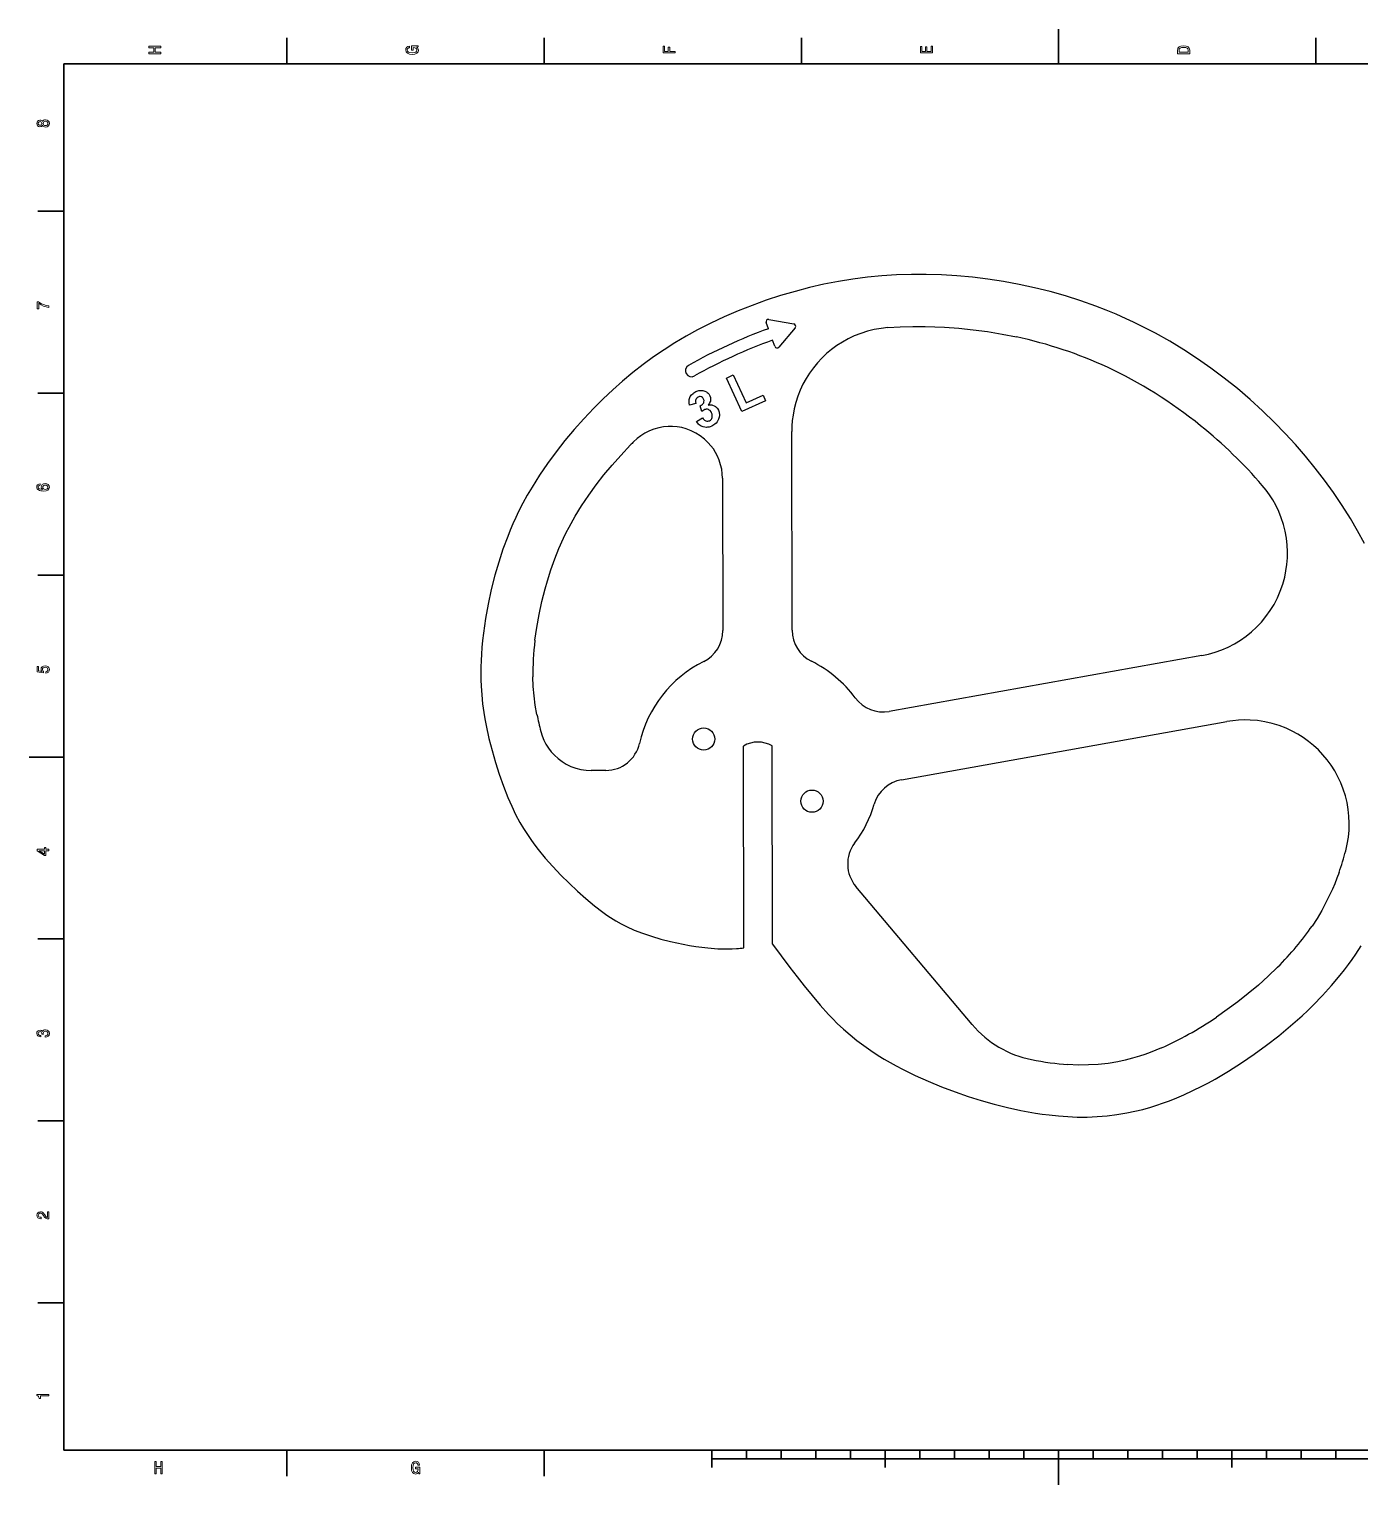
# Model space of a CAD drawing. Extents: x 0 to 594, y 0 to 420.
# Drawn here: x 0 to 383.9, y 0 to 420 of the extents above; entities that cross this region are included whole.
import ezdxf

# ---------------------------------------------------------------- set-up
doc = ezdxf.new("R2010")
doc.units = 0

msp = doc.modelspace()

# ---------------------------------------------------------------- linework, layer by layer
at = {"color": 7, "lineweight": 35, "ltscale": 0.1875}
for p, q in [((74.400002, 409.963135), (74.400002, 417.463135)), ((148.600006, 409.963135), (148.600006, 417.463135)), ((222.800003, 409.963135), (222.800003, 417.463135)), ((371.200012, 409.963135), (371.200012, 417.463135)), ((10, 367.463135), (2.5, 367.463135)), ((10, 314.963135), (2.5, 314.963135)), ((10, 262.463135), (2.5, 262.463135)), ((10, 157.46312), (2.5, 157.46312)), ((10, 104.96312), (2.5, 104.96312)), ((10, 52.46312), (2.5, 52.46312)), ((74.400002, 9.96312), (74.400002, 2.46312)), ((148.600006, 9.96312), (148.600006, 2.46312))]:
    msp.add_line(p, q, dxfattribs=at)
at = {"color": 7, "lineweight": 35, "ltscale": 0.25}
for p, q in [((297, 409.963135), (297, 419.963135)), ((10, 209.96312), (0, 209.96312)), ((297, 9.96312), (297, -0.03688))]:
    msp.add_line(p, q, dxfattribs=at)
at = {"color": 7, "lineweight": 35}
for p, q in [((584, 409.963135), (10, 409.963135)), ((10, 409.963135), (10, 9.96312)), ((10, 9.96312), (584, 9.96312)), ((197, 7.46312), (397, 7.46312))]:
    msp.add_line(p, q, dxfattribs=at)
at = {"ltscale": 0.181865}
for p, q in [((213.429352, 336.220154), (220.589737, 334.936066)), ((221.001083, 333.795532), (216.308838, 328.236511))]:
    msp.add_line(p, q, dxfattribs=at)
at = {"ltscale": 0.047182}
msp.add_line((213.287628, 333.518311), (212.647308, 335.29364), dxfattribs=at)
at = {"ltscale": 0.047183}
msp.add_line((215.115433, 328.450531), (214.475113, 330.225891), dxfattribs=at)
at = {"ltscale": 0.054199}
msp.add_line((201.185257, 319.278656), (203.156036, 320.182068), dxfattribs=at)
at = {"ltscale": 0.266236}
msp.add_line((205.622894, 309.59787), (201.185257, 319.278656), dxfattribs=at)
at = {"ltscale": 0.221009}
msp.add_line((203.156036, 320.182068), (206.839828, 312.145813), dxfattribs=at)
at = {"ltscale": 0.048104}
msp.add_line((192.393234, 311.953064), (190.534515, 311.455566), dxfattribs=at)
at = {"ltscale": 0.042313}
msp.add_line((194.104507, 309.643616), (193.612, 311.262909), dxfattribs=at)
at = {"ltscale": 0.188965}
msp.add_line((212.493988, 312.747559), (205.622894, 309.59787), dxfattribs=at)
at = {"ltscale": 0.134766}
msp.add_line((206.839828, 312.145813), (211.740143, 314.39209), dxfattribs=at)
at = {"ltscale": 0.045227}
msp.add_line((211.740143, 314.39209), (212.493988, 312.747559), dxfattribs=at)
at = {"ltscale": 0.05017}
msp.add_line((192.531097, 306.730835), (194.241379, 307.780701), dxfattribs=at)
at = {"ltscale": 0.023931}
msp.add_line((194.899292, 310.177124), (194.104507, 309.643616), dxfattribs=at)
for p, q in [((220.146103, 246.511627), (220.021942, 303.868591)), ((200.051132, 290.362244), (200.146149, 246.468338)), ((338.312927, 239.206833), (248.159225, 223.108994)), ((251.67482, 203.420395), (345.592285, 220.190292)), ((206.194412, 154.892517), (206.068344, 213.1259)), ((214.492081, 155.976318), (214.368332, 213.14386)), ((272.110138, 132.76033), (238.508286, 172.629852))]:
    msp.add_line(p, q)
at = {"ltscale": 0.104071}
msp.add_line((166.358673, 206.083801), (162.195847, 206.074799), dxfattribs=at)
at = {"color": 7, "lineweight": 35, "ltscale": 0.125}
for p, q in [((197, 9.96312), (197, 4.96312)), ((247, 9.96312), (247, 4.96312)), ((347, 9.96312), (347, 4.96312))]:
    msp.add_line(p, q, dxfattribs=at)
at = {"color": 7, "lineweight": 35, "ltscale": 0.0625}
for p, q in [((207, 9.96312), (207, 7.46312)), ((217, 9.96312), (217, 7.46312)), ((227, 9.96312), (227, 7.46312)), ((237, 9.96312), (237, 7.46312)), ((257, 9.96312), (257, 7.46312)), ((267, 9.96312), (267, 7.46312)), ((277, 9.96312), (277, 7.46312)), ((287, 9.96312), (287, 7.46312)), ((307, 9.96312), (307, 7.46312)), ((317, 9.96312), (317, 7.46312)), ((327, 9.96312), (327, 7.46312)), ((337, 9.96312), (337, 7.46312)), ((357, 9.96312), (357, 7.46312)), ((367, 9.96312), (367, 7.46312)), ((377, 9.96312), (377, 7.46312))]:
    msp.add_line(p, q, dxfattribs=at)
at = {"color": 7, "lineweight": 13}
for points in [[(38.033573, 412.837799), (38.033573, 413.275391), (36.389481, 413.275391), (36.389481, 414.583466), (38.033573, 414.583466), (38.033573, 415.016357), (34.533573, 415.016357), (34.533573, 414.583466), (35.960808, 414.583466), (35.960808, 413.275391), (34.533573, 413.275391), (34.533573, 412.837799)], [(111.764557, 414.790497), (112.233574, 414.870483), (112.233574, 415.105774), (110.342361, 415.105774), (110.342361, 413.915314), (110.771034, 413.915314), (110.771034, 414.649353), (110.8013, 414.649353), (111.265274, 414.592865), (111.608215, 414.442322), (111.825073, 414.211761), (111.895676, 413.924713), (111.804901, 413.604767), (111.532562, 413.355377), (111.083717, 413.195404), (110.468445, 413.138947), (109.858215, 413.190704), (109.409363, 413.350677), (109.137032, 413.604767), (109.041214, 413.948242), (109.091644, 414.183502), (109.232857, 414.376434), (109.469887, 414.517609), (109.787605, 414.597595), (109.787605, 415.063416), (109.303459, 414.941071), (108.940346, 414.71051), (108.718445, 414.385834), (108.637749, 413.976471), (108.763832, 413.440063), (109.131989, 413.0354), (109.71196, 412.776611), (110.483574, 412.687225), (111.260231, 412.776611), (111.840202, 413.0354), (112.208359, 413.416534), (112.329391, 413.896484), (112.289047, 414.164703), (112.188187, 414.404663), (112.011673, 414.611694)], [(186.433578, 413.107635), (186.433578, 413.512878), (184.824783, 413.512878), (184.824783, 414.785217), (184.406204, 414.785217), (184.406204, 413.512878), (183.357208, 413.512878), (183.357208, 415.077148), (182.933578, 415.077148), (182.933578, 413.107635)], [(260.633545, 413.085846), (260.633545, 415.003082), (260.2099, 415.003082), (260.2099, 413.486725), (259.02475, 413.486725), (259.02475, 414.837494), (258.606171, 414.837494), (258.606171, 413.486725), (257.55719, 413.486725), (257.55719, 414.968231), (257.133545, 414.968231), (257.133545, 413.085846)], [(331.333557, 413.924713), (331.333557, 412.837799), (334.833557, 412.837799), (334.833557, 413.924713), (334.722595, 414.437592), (334.384705, 414.818726), (333.834991, 415.054016), (333.083557, 415.138702), (332.316986, 415.063416), (332.014404, 414.969299), (331.772308, 414.837555), (331.444519, 414.456421), (331.363831, 414.207031)], [(331.752136, 413.891785), (331.827789, 414.24939), (332.059784, 414.49408), (332.473328, 414.639923), (333.083557, 414.686981), (333.673615, 414.635223), (334.087158, 414.489349), (334.33429, 414.23999), (334.414978, 413.891785), (334.414978, 413.275391), (331.752136, 413.275391)], [(3.847407, 392.210571), (3.988618, 391.988342), (4.185303, 391.835846), (4.432422, 391.73999), (4.729972, 391.709473), (5.178819, 391.779205), (5.526802, 391.979645), (5.748704, 392.306458), (5.834439, 392.750885), (5.748704, 393.190979), (5.526802, 393.517792), (5.178819, 393.718231), (4.729972, 393.792297), (4.432422, 393.757446), (4.185303, 393.665924), (3.988618, 393.509064), (3.847407, 393.291199), (3.72637, 393.465485), (3.559943, 393.587494), (3.358214, 393.661591), (3.111096, 393.687714), (2.753027, 393.618011), (2.465563, 393.434998), (2.278963, 393.138702), (2.208358, 392.750885), (2.278963, 392.358734), (2.465563, 392.062439), (2.753027, 391.875061), (3.111096, 391.809692), (3.358214, 391.831482), (3.559943, 391.905579)], [(3.151442, 392.223663), (2.92954, 392.258514), (2.75807, 392.363098), (2.652162, 392.528656), (2.611816, 392.750885), (2.652162, 392.96875), (2.75807, 393.134338), (2.92954, 393.238922), (3.151442, 393.278137), (3.378387, 393.238922), (3.5549, 393.134338), (3.670894, 392.96875), (3.706197, 392.750885), (3.665851, 392.528656), (3.5549, 392.363098), (3.378387, 392.258514)], [(4.719885, 392.127777), (4.452594, 392.167023), (4.250865, 392.293365), (4.119741, 392.489441), (4.074352, 392.750885), (4.119741, 393.007965), (4.250865, 393.204071), (4.452594, 393.330414), (4.719885, 393.373993), (5.007349, 393.330414), (5.224208, 393.204071), (5.365419, 393.007965), (5.410808, 392.750885), (5.365419, 392.489441), (5.224208, 392.293365), (5.007349, 392.167023)], [(5.733574, 339.645233), (5.733574, 340.085327), (4.901442, 340.229095), (4.124784, 340.481842), (3.403603, 340.839142), (2.727811, 341.305359), (2.309223, 341.305359), (2.309223, 339.231262), (2.768157, 339.231262), (2.768157, 340.887054), (3.448992, 340.407745), (4.160087, 340.046112), (4.916572, 339.793365)], [(3.176658, 288.796661), (2.768157, 288.713867), (2.465563, 288.522156), (2.27392, 288.22583), (2.208358, 287.842407), (2.243661, 287.585327), (2.339482, 287.363098), (2.495822, 287.167023), (2.717724, 287.001434), (2.995102, 286.870697), (3.332998, 286.774841), (3.731413, 286.713837), (4.18026, 286.696411), (4.896399, 286.766144), (5.415851, 286.979645), (5.728531, 287.323883), (5.834439, 287.794464), (5.743661, 288.217133), (5.506629, 288.539581), (5.13343, 288.748718), (4.659367, 288.822815), (4.18026, 288.748718), (3.812104, 288.548279), (3.580116, 288.238922), (3.499424, 287.855469), (3.600289, 287.441528), (3.887753, 287.132141), (3.332998, 287.19751), (2.934583, 287.336945), (2.697551, 287.550446), (2.61686, 287.846741), (2.657206, 288.064636), (2.763113, 288.230194), (2.939626, 288.339142), (3.176658, 288.395782)], [(4.66441, 288.400146), (4.982133, 288.352203), (5.224208, 288.230194), (5.385592, 288.034119), (5.436024, 287.7901), (5.385592, 287.53302), (5.229251, 287.336945), (4.987177, 287.210571), (4.669453, 287.171356), (4.356773, 287.214935), (4.119741, 287.336945), (3.968445, 287.537384), (3.912969, 287.807526), (3.968445, 288.042847), (4.114698, 288.230194), (4.35173, 288.352203)], [(4.82075, 234.170288), (5.234295, 234.266144), (5.557061, 234.47966), (5.75879, 234.793381), (5.834439, 235.19426), (5.743661, 235.634354), (5.496542, 235.978592), (5.103171, 236.196457), (4.598848, 236.279236), (4.129828, 236.20517), (3.761672, 235.996017), (3.524641, 235.66922), (3.438906, 235.246552), (3.499424, 234.919754), (3.665851, 234.667023), (2.722767, 234.789032), (2.722767, 236.113663), (2.309223, 236.113663), (2.309223, 234.497086), (4.165131, 234.257431), (4.165131, 234.606018), (3.928099, 234.858749), (3.842364, 235.181198), (3.89784, 235.460068), (4.059223, 235.673569), (4.306341, 235.808655), (4.624064, 235.856583), (4.941788, 235.808655), (5.188906, 235.66922), (5.345246, 235.455704), (5.400722, 235.181198), (5.365419, 234.950256), (5.249424, 234.771606), (5.067868, 234.640884), (4.82075, 234.575516)], [(5.733574, 182.938217), (5.733574, 183.361694), (4.866139, 183.361694), (4.866139, 183.82753), (4.462681, 183.82753), (4.462681, 183.361694), (2.309223, 183.361694), (2.309223, 182.933517), (4.422335, 181.503098), (4.866139, 181.503098), (4.866139, 182.938217)], [(4.462681, 181.898346), (2.894237, 182.938217), (4.462681, 182.938217)], [(4.634151, 129.152863), (4.669453, 129.152863), (5.153603, 129.22258), (5.516716, 129.427368), (5.748704, 129.749817), (5.834439, 130.176834), (5.748704, 130.630005), (5.526802, 130.969864), (5.173776, 131.187744), (4.719885, 131.266174), (4.422335, 131.231308), (4.18026, 131.135452), (3.993661, 130.978592), (3.857494, 130.76944), (3.585159, 131.052658), (3.151442, 131.152878), (2.75807, 131.087524), (2.46052, 130.900146), (2.27392, 130.595139), (2.208358, 130.176834), (2.28905, 129.784668), (2.510952, 129.484009), (2.863978, 129.287933), (3.332998, 129.22258), (3.368301, 129.22258), (3.368301, 129.610382), (3.045534, 129.645233), (2.813545, 129.75853), (2.672335, 129.941544), (2.621903, 130.198624), (2.662249, 130.425201), (2.768157, 130.590775), (2.939626, 130.690994), (3.171615, 130.730209), (3.418733, 130.690994), (3.585159, 130.586426), (3.686024, 130.403412), (3.716283, 130.155045), (3.71124, 129.985107), (4.109655, 129.985107), (4.099568, 130.198624), (4.144958, 130.473129), (4.265995, 130.677933), (4.462681, 130.799927), (4.719885, 130.843506), (5.012393, 130.795578), (5.229251, 130.66922), (5.365419, 130.468781), (5.410808, 130.202972), (5.360375, 129.928467), (5.209079, 129.728027), (4.967004, 129.601669), (4.634151, 129.553726)], [(5.733574, 76.687706), (5.733574, 78.766159), (5.299857, 78.766159), (5.299857, 77.123444), (5.062825, 77.214943), (4.866139, 77.371811), (4.50807, 77.855476), (4.356773, 78.112564), (4.139915, 78.400146), (3.887753, 78.604942), (3.590203, 78.722588), (3.252306, 78.766159), (2.828675, 78.692085), (2.495822, 78.487289), (2.284007, 78.173561), (2.208358, 77.768333), (2.294093, 77.350021), (2.531125, 77.031937), (2.909367, 76.827141), (3.408646, 76.757423), (3.479252, 76.757423), (3.479252, 77.153946), (3.438906, 77.153946), (3.095966, 77.193161), (2.843805, 77.310806), (2.682422, 77.498177), (2.626946, 77.746544), (2.677378, 77.999268), (2.803459, 78.186638), (3.000145, 78.30864), (3.247263, 78.352211), (3.479252, 78.321716), (3.675937, 78.238922), (3.847407, 78.099487), (3.998704, 77.907768), (4.160087, 77.650681), (4.472767, 77.223663), (4.805621, 76.923004), (5.209079, 76.744354), (5.718445, 76.687706)], [(5.733574, 25.649498), (5.733574, 26.086863), (2.208358, 26.086863), (2.208358, 25.76004), (2.515995, 25.673529), (2.722767, 25.500505), (2.843805, 25.236166), (2.884151, 24.870893), (3.24222, 24.870893), (3.24222, 25.649498)], [(36.224667, 3.179545), (36.662262, 3.179545), (36.662262, 4.823637), (37.970345, 4.823637), (37.970345, 3.179545), (38.403233, 3.179545), (38.403233, 6.679545), (37.970345, 6.679545), (37.970345, 5.252312), (36.662262, 5.252312), (36.662262, 6.679545), (36.224667, 6.679545)], [(112.37738, 3.648565), (112.457367, 3.179545), (112.692635, 3.179545), (112.692635, 5.070755), (111.50219, 5.070755), (111.50219, 4.642081), (112.236221, 4.642081), (112.236221, 4.611822), (112.179756, 4.147845), (112.029182, 3.804905), (111.798622, 3.588047), (111.511597, 3.517442), (111.191635, 3.60822), (110.942253, 3.880554), (110.782272, 4.329401), (110.725807, 4.944675), (110.777565, 5.554905), (110.937546, 6.003753), (111.191635, 6.276087), (111.535126, 6.371908), (111.770393, 6.321476), (111.96331, 6.180265), (112.104469, 5.943234), (112.184464, 5.625511), (112.650291, 5.625511), (112.527946, 6.10966), (112.297386, 6.472773), (111.972717, 6.694675), (111.563354, 6.775367), (111.026947, 6.649286), (110.622292, 6.28113), (110.363495, 5.701159), (110.274094, 4.929545), (110.363495, 4.152888), (110.622292, 3.572917), (111.003426, 3.204761), (111.483368, 3.083724), (111.751572, 3.12407), (111.991539, 3.224934), (112.198578, 3.401447)]]:
    msp.add_lwpolyline(points, close=True, dxfattribs=at)
for points in [[(385.256287, 271.55368), (383.274384, 275.208038), (381.181488, 278.791779), (378.821777, 282.552582), (376.34729, 286.229614), (373.763245, 289.822144), (371.073853, 293.329559), (368.282593, 296.751526), (365.392487, 300.087555), (362.405945, 303.337158), (359.325256, 306.499512), (355.854675, 309.853088), (352.276245, 313.099731), (348.592438, 316.236694), (344.805908, 319.260193), (340.919281, 322.165619), (337.060913, 324.862762), (333.113403, 327.438904), (329.079895, 329.888153), (324.964111, 332.20459), (322.870178, 333.314575), (320.757263, 334.389038), (318.639313, 335.420898), (316.503967, 336.416443), (313.622009, 337.690216), (310.712219, 338.896912), (307.776642, 340.035645), (303.411316, 341.58786), (299.002411, 342.991028), (294.558228, 344.24585), (290.087585, 345.353729), (285.599396, 346.316711), (281.102325, 347.137085), (276.604218, 347.817139), (272.130676, 348.356995), (267.668884, 348.761108), (263.224091, 349.029846), (258.799896, 349.16272), (254.529022, 349.160278), (250.281006, 349.026428), (246.055145, 348.759216), (241.84903, 348.357086), (237.659531, 347.818878), (233.483978, 347.144226), (229.321274, 346.333801), (225.173004, 345.389435), (220.984222, 344.297791), (216.818878, 343.074615), (212.683945, 341.723328), (208.589188, 340.247528), (204.546127, 338.650696), (200.56694, 336.935974), (196.663345, 335.105652), (192.845566, 333.161102), (189.549393, 331.347626), (186.333038, 329.446381), (183.199646, 327.457855), (180.149841, 325.382385), (177.183136, 323.221161), (174.161804, 320.866577), (171.227966, 318.423798), (168.377411, 315.89624), (165.605927, 313.287598), (162.910568, 310.601929), (160.040634, 307.57254), (157.263092, 304.460205), (154.584351, 301.270203), (152.014267, 298.007813), (149.56456, 294.677612), (147.247284, 291.282288), (146.148773, 289.571472), (145.087097, 287.844971), (143.730698, 285.518311), (142.443329, 283.162598), (141.225983, 280.776978), (140.386627, 279.026733), (139.584335, 277.26059), (138.806915, 275.450226), (138.066742, 273.623352), (136.705078, 269.949188), (135.47998, 266.211975), (134.384644, 262.417236), (133.342926, 258.271484), (132.443604, 254.086914), (131.689514, 249.887405), (131.088425, 245.701004), (130.848663, 243.62149), (130.651535, 241.555344), (130.50853, 239.656204), (130.40506, 237.773865), (130.342453, 235.910065), (130.321899, 234.065475), (130.344284, 232.240128), (130.410126, 230.433792), (130.581573, 227.861755), (130.841721, 225.324112), (131.186859, 222.812729), (131.498459, 220.940521), (131.852509, 219.073502), (132.677185, 215.342346), (133.56543, 211.879257), (134.560425, 208.415237), (135.655701, 204.969589), (136.850769, 201.571396), (138.151794, 198.251846), (139.219086, 195.798691), (140.362411, 193.415848), (141.591293, 191.105423), (142.640656, 189.30986), (143.753571, 187.556091), (144.932663, 185.838669), (145.86116, 184.570679), (146.827209, 183.3172), (148.906799, 180.800018), (151.120178, 178.324478), (153.418488, 175.914627), (155.791397, 173.559494), (158.205887, 171.282455), (160.63121, 169.113953), (163.087494, 167.052246), (165.516998, 165.17395), (166.638199, 164.371307), (167.758179, 163.614868), (169.257797, 162.677048), (170.777649, 161.815552), (172.332108, 161.023132), (174.581161, 160.017029), (176.940872, 159.106659), (179.557831, 158.229721), (182.281067, 157.432175), (185.076538, 156.714966), (188.694153, 155.9263), (190.519089, 155.588501), (192.327057, 155.295944), (194.066299, 155.056732), (195.773102, 154.865341), (198.720673, 154.646927), (200.159668, 154.597961), (201.553375, 154.591339), (202.853333, 154.625366), (204.106354, 154.69957)], [(247.787094, 333.850159), (245.788498, 333.632568), (243.808929, 333.281097), (241.857056, 332.798309), (239.94162, 332.186829), (238.07132, 331.449219), (236.254807, 330.588074), (234.616028, 329.675659), (233.036148, 328.660492), (231.52182, 327.547668), (230.080368, 326.343597), (228.718018, 325.053925), (227.439362, 323.682922), (226.251221, 322.237244), (225.157486, 320.721069), (224.160248, 319.137634), (223.262039, 317.492126), (222.467484, 315.793793), (221.779068, 314.047607), (221.200363, 312.261078), (220.735107, 310.442871), (220.385818, 308.600769), (220.181442, 307.030518), (220.06012, 305.45163), (220.021942, 303.868591)], [(247.787094, 333.850159), (251.348389, 334.061401), (254.932449, 334.166016), (258.541046, 334.165405), (261.328369, 334.094788), (264.131592, 333.963989), (268.248505, 333.66449), (272.384949, 333.235504), (276.532654, 332.675903), (280.683716, 331.984192), (284.830261, 331.158722)], [(191.059097, 314.415283), (191.534378, 314.87204), (191.79509, 315.063446), (192.375015, 315.385101)], [(192.375015, 315.385101), (192.924347, 315.580139), (193.202774, 315.658752), (193.625565, 315.729248), (194.006439, 315.726013), (194.386627, 315.668671), (194.988342, 315.519501)], [(194.988342, 315.519501), (195.428131, 315.293457), (195.635666, 315.163757), (195.886917, 314.957611), (196.098831, 314.709991), (196.418823, 314.20929)], [(190.534515, 311.455566), (190.414841, 312.120605), (190.39212, 312.449371), (190.428589, 313.119141)], [(190.428589, 313.119141), (190.596939, 313.677979), (190.722412, 313.934448), (191.059097, 314.415283)], [(192.360428, 313.11438), (192.294647, 312.804474), (192.285828, 312.418121), (192.393234, 311.953064)], [(193.026764, 313.822662), (192.691956, 313.603516), (192.452576, 313.294678), (192.360428, 313.11438)], [(193.940048, 313.88681), (193.56929, 313.950562), (193.387772, 313.936707), (193.026764, 313.822662)], [(193.612, 311.262909), (193.935944, 311.423981), (194.296356, 311.689209), (194.413544, 311.824982), (194.619415, 312.123535)], [(194.59314, 313.235443), (194.393341, 313.560425), (194.264343, 313.690765), (193.940048, 313.88681)], [(194.619415, 312.123535), (194.703918, 312.420349), (194.721893, 312.793915), (194.669403, 313.014343), (194.59314, 313.235443)], [(196.418823, 314.20929), (196.551163, 313.658661), (196.595322, 313.38205), (196.605453, 312.9711), (196.546204, 312.649902), (196.431915, 312.340057), (196.289871, 312.059174), (195.953995, 311.514648)], [(195.953995, 311.514648), (196.404968, 311.571777), (196.968124, 311.549774), (197.203644, 311.490723), (197.664886, 311.324005)], [(197.664886, 311.324005), (198.045822, 311.073547), (198.223618, 310.93399), (198.466522, 310.681396), (198.610489, 310.478638), (198.860367, 310.04306)], [(194.457199, 305.200684), (193.905624, 305.438538), (193.642456, 305.577515), (193.339752, 305.784424), (193.072372, 306.035767), (192.881927, 306.257263), (192.531097, 306.730835)], [(194.241379, 307.780701), (194.441635, 307.498901), (194.886444, 307.098877), (195.192703, 306.93573)], [(196.013992, 310.188568), (195.716934, 310.273621), (195.342819, 310.297211), (195.121399, 310.249054), (194.899292, 310.177124)], [(195.192703, 306.93573), (195.485367, 306.870972), (195.850647, 306.865387), (196.065109, 306.917511), (196.279373, 306.990723)], [(196.906235, 309.243988), (196.734467, 309.554382), (196.456573, 309.893646), (196.244507, 310.050018), (196.013992, 310.188568)], [(196.279373, 306.990723), (196.555328, 307.163269), (196.836487, 307.441132), (196.953781, 307.649811), (197.053345, 307.877258)], [(197.053345, 307.877258), (197.109665, 308.249634), (197.086914, 308.70694), (197.036652, 308.892395), (196.906235, 309.243988)], [(198.925705, 307.422241), (198.637161, 306.884735), (198.476471, 306.627869), (198.197693, 306.275238), (197.838196, 305.958435), (197.568268, 305.773804), (197.003815, 305.445496)], [(198.860367, 310.04306), (199.041428, 309.489807), (199.112366, 309.209717), (199.169769, 308.785461), (199.166458, 308.531006), (199.087067, 308.02121), (198.925705, 307.422241)], [(200.051132, 290.362244), (199.988541, 291.68869), (199.808197, 293.004456), (199.512695, 294.299561), (199.104874, 295.563965), (198.587982, 296.787781), (198.042816, 297.828888), (197.417526, 298.824402), (196.715134, 299.766785), (195.939697, 300.6492), (194.836212, 301.695801), (193.632721, 302.626709), (192.34256, 303.433563), (190.979004, 304.108002), (189.555344, 304.641479), (188.281738, 304.983398), (186.979462, 305.209045), (185.660095, 305.317444), (184.337296, 305.309875), (183.022842, 305.188232), (181.632065, 304.932892), (180.267838, 304.548553), (178.946518, 304.037048), (177.68396, 303.4021), (176.517502, 302.669495), (175.422913, 301.832886), (174.408844, 300.900513)], [(197.003815, 305.445496), (196.449539, 305.243774), (196.168228, 305.161377), (195.739838, 305.083771), (195.469055, 305.072601), (194.92186, 305.120972), (194.457199, 305.200684)], [(161.439346, 285.488525), (163.587341, 288.444489), (165.851608, 291.350037), (168.219757, 294.198242), (170.681366, 296.9823), (173.520355, 299.996887)], [(338.312927, 239.206833), (340.281342, 239.627838), (342.216919, 240.180695), (344.111389, 240.861908), (345.956482, 241.667831), (347.743958, 242.594681), (349.465729, 243.638351), (351.102051, 244.785461), (352.658936, 246.039627), (354.127441, 247.395828), (355.499634, 248.847961), (356.839417, 250.478394), (358.061951, 252.199112), (359.162262, 254.0009), (360.135315, 255.874542), (360.976074, 257.810791), (361.679443, 259.800354), (362.240356, 261.834015), (362.613708, 263.66217), (362.870117, 265.513855), (363.009399, 267.380127), (363.03241, 269.250092), (362.94043, 271.114838), (362.714539, 273.108337), (362.357361, 275.085754), (361.869537, 277.037567), (361.25238, 278.951965), (360.507874, 280.817505), (359.639099, 282.625183), (358.798645, 284.124695), (357.873505, 285.57373), (356.867371, 286.967773), (355.783813, 288.302368)], [(154.196747, 273.144531), (154.972778, 274.732483), (155.786484, 276.306396), (157.525848, 279.414368), (159.411713, 282.473328), (161.439346, 285.488525)], [(145.948792, 243.649658), (146.475342, 247.356857), (147.141296, 251.084671), (147.938126, 254.804352), (148.861511, 258.488281), (149.522034, 260.825714), (150.523209, 264.002045), (151.632141, 267.112732), (152.854828, 270.15918), (154.196228, 273.143433)], [(146.519241, 222.225784), (146.035904, 224.934875), (145.673279, 227.625305), (145.437546, 230.337128), (145.329727, 233.108536)], [(379.83844, 182.874161), (380.294373, 184.8349), (380.617126, 186.821823), (380.806274, 188.825974), (380.861511, 190.838425), (380.782715, 192.850281), (380.570129, 194.852509), (380.227203, 196.822159), (379.753815, 198.762268), (379.150391, 200.665771), (378.418762, 202.526077), (377.600983, 204.261856), (376.6745, 205.94249), (375.643738, 207.561523), (374.513031, 209.112381), (373.286835, 210.588531), (371.969513, 211.983368), (370.565521, 213.290253), (369.118134, 214.47316), (367.595673, 215.56337), (366.005951, 216.556686), (364.358765, 217.448776), (362.662445, 218.23642), (360.666718, 219.007813), (358.618408, 219.637802), (356.529053, 220.12117), (354.412476, 220.452637), (352.280792, 220.629211), (350.602173, 220.659744), (348.924347, 220.596222), (347.252625, 220.439484), (345.592285, 220.190292)], [(147.633759, 217.347824), (148.019562, 216.081268), (148.516479, 214.852173), (149.119888, 213.67067), (149.824524, 212.547699), (150.624756, 211.492752), (151.579895, 210.44725), (152.63092, 209.494278), (153.76712, 208.645157), (154.976837, 207.910049), (156.332748, 207.258469), (157.747101, 206.744751), (159.205444, 206.373291), (160.693237, 206.148514), (162.195847, 206.074799)], [(377.923309, 176.683243), (377.319336, 175.03714), (376.678955, 173.412933), (376.009155, 171.830261), (375.300537, 170.267578), (374.153992, 167.944427), (372.911499, 165.66156), (371.570068, 163.415497), (370.128113, 161.20282)], [(214.492081, 155.976318), (217.004379, 152.554855), (219.515106, 149.207336), (221.543137, 146.561768), (223.577759, 143.969879), (225.875748, 141.135864), (228.218918, 138.376236), (230.633606, 135.70459), (231.884689, 134.399078), (233.172974, 133.114258), (234.958984, 131.433533), (236.834595, 129.790344), (238.809158, 128.186066), (240.778671, 126.701782), (242.84198, 125.256737), (244.997864, 123.852043), (246.670334, 122.827438), (248.391006, 121.826042), (250.16452, 120.844284), (251.981033, 119.886612), (255.618866, 118.097488), (259.384155, 116.403595), (263.254333, 114.808891), (267.208832, 113.318291), (270.915436, 112.040779), (274.669006, 110.861488), (278.458557, 109.787468), (282.273743, 108.827217), (286.10495, 107.990715), (288.203613, 107.589622), (290.302948, 107.230949), (292.2724, 106.934845), (294.240204, 106.679787), (296.945435, 106.399124), (299.643188, 106.204506), (302.331238, 106.100456), (305.236816, 106.094879), (308.124054, 106.205391), (310.990326, 106.435081), (313.834473, 106.785713), (316.656433, 107.25779), (318.991547, 107.743439), (321.312256, 108.311821), (323.619049, 108.96125), (325.318268, 109.493004), (327.010101, 110.066849), (328.738159, 110.698006), (330.458069, 111.370552), (333.109711, 112.492027), (335.740967, 113.703209), (338.351501, 114.998299), (340.254913, 115.99955), (342.146179, 117.040878), (344.10434, 118.16703), (346.048035, 119.332603), (349.773773, 121.698967), (353.436218, 124.195999), (357.0271, 126.81456), (360.536255, 129.547302), (363.952057, 132.38858), (367.261597, 135.33432), (368.872131, 136.845444), (370.450806, 138.381775), (373.173889, 141.176224), (375.77829, 144.048492), (378.252869, 146.997879), (379.448792, 148.515015), (380.60791, 150.051529), (381.70932, 151.579224), (382.773254, 153.125214), (384.302002, 155.485733)], [(360.160889, 149.303619), (357.462769, 146.705109), (354.651367, 144.178955), (351.743103, 141.730911), (348.751587, 139.366913), (345.688721, 137.093811), (342.56543, 134.920044)], [(326.664917, 126.044601), (325.05658, 125.366386), (323.451019, 124.734825), (321.918274, 124.176048), (320.386597, 123.662209), (318.297424, 123.035278), (316.206451, 122.495232), (314.111328, 122.043037)], [(314.111206, 122.043015), (311.30658, 121.576576), (308.470337, 121.264328), (305.59375, 121.105301), (302.668945, 121.095833), (299.690216, 121.229843)]]:
    msp.add_lwpolyline(points)
for centre in [(194.625488, 215.14502), (225.841309, 197.212555)]:
    msp.add_circle(centre, 3.2)
for centre, radius, start, end in [((213.305786, 335.531158), 0.7, 79.832986, 199.832993), ((264.773315, 190.769257), 151.75, 109.832987, 119.420161), ((220.466171, 334.24707), 0.7, 319.832989, 79.832986), ((264.773315, 190.769257), 148.25, 109.832987, 119.420161), ((215.773911, 328.688019), 0.7, 199.832993, 319.832989), ((191.091766, 321.425415), 1.75, 119.420161, 299.420156), ((263.257965, 212.642578), 125.234389, 135.191259, 135.771047), ((190.146179, 246.446686), 10, 296.511834, 0.124034), ((230.146088, 246.533279), 10, 180.124031, 243.736233), ((210.233398, 206.178787), 35, 116.511839, 167.284447), ((210.233398, 206.178787), 35, 36.511835, 63.736231), ((246.401428, 232.953278), 10, 216.511837, 280.124032), ((235.991028, 240.116653), 91.243248, 191.307783, 194.450203), ((210.233398, 206.178787), 8.1, 59.303835, 120.944236), ((166.337036, 216.083786), 10, 270.124034, 347.284446), ((253.432617, 193.576096), 10, 100.124037, 163.736232), ((210.233398, 206.178787), 35, 322.96362, 343.736234), ((246.1548, 179.074295), 10, 142.963618, 220.124037), ((299.106934, 204.442719), 83.562491, 340.597628, 345.04198), ((198.868927, 222.771408), 68.273023, 274.39965, 276.159524), ((295.058136, 152.104385), 30.012604, 220.129255, 258.714975)]:
    msp.add_arc(centre, radius, start, end)
for centre, major_axis, ratio, start_param, end_param in [((272.597168, 270.214081), (86.748657, -19.919449), 0.698252, 1.2760283642, 1.5900744396), ((297.576324, 242.574829), (70.848175, -73.41864), 0.723883, 1.7408513964, 2.061003382), ((144.215179, 136.268646), (224.910583, 133.479843), 0.704867, 0.1238060545, 0.2560400066), ((167.667328, 261.618378), (-15.257751, -46.09758), 0.35414, 5.2266095003, 5.4905063339), ((293.016724, 163.39325), (83.982483, 31.445358), 0.536771, 5.414858682, 5.6342241228), ((338.977417, 151.052185), (34.865768, 26.393814), 0.348005, 4.1062991724, 4.5544701625), ((279.117157, 142.698029), (41.738556, -14.898743), 0.375211, 5.0869454627, 5.3559463763)]:
    msp.add_ellipse(centre, major_axis=major_axis, ratio=ratio, start_param=start_param, end_param=end_param)

doc.saveas('drawing.dxf')
